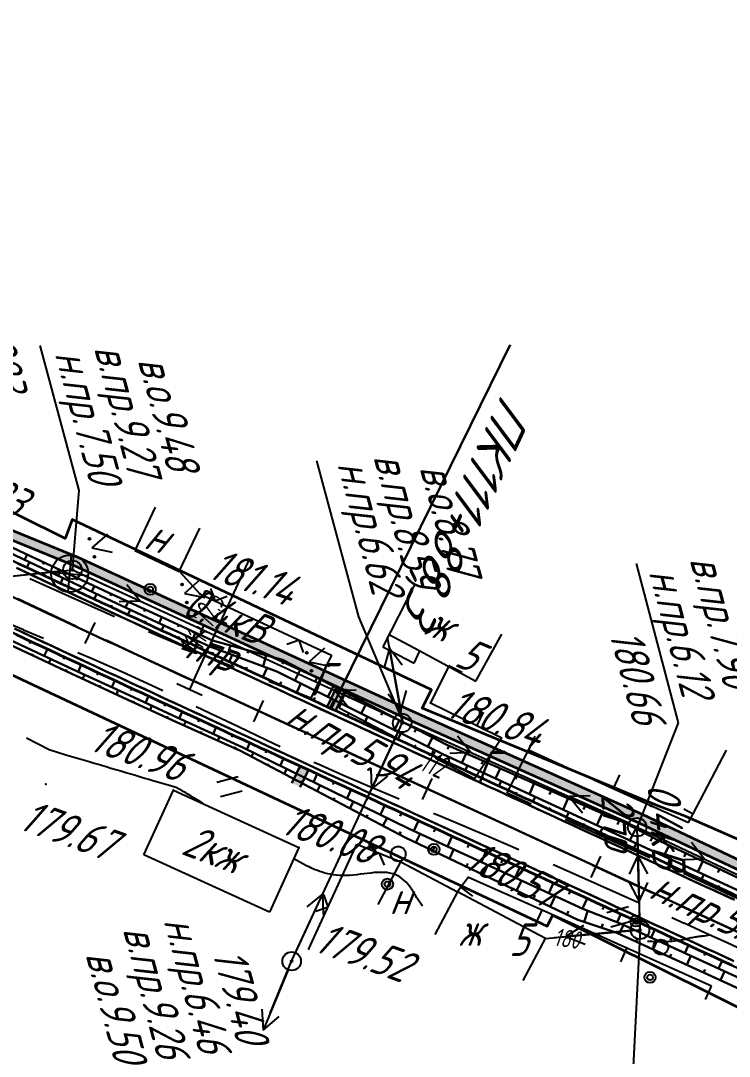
# Model space of a CAD drawing. Header units: millimetres. Extents: x -698 to 8131, y -704 to 4503.
# Drawn here: x 6936.8 to 7013.1, y 743.3 to 854.8 of the extents above; entities that cross this region are included whole.
import ezdxf

# ---------------------------------------------------------------- set-up
doc = ezdxf.new("R2010")
doc.units = ezdxf.units.MM
doc.linetypes.add('CONTI', pattern=[0])
doc.linetypes.add('DASHED', pattern=[0.75, 0.5, -0.25])
for name, color, linetype, lineweight in [('10', 1, 'Continuous', 35), ('КОПИЯ_ОСЬ_13_ОТКОСЫ', 7, 'Continuous', 30), ('КОПИЯ_ОСЬ_ГРАНИЦЫ_ПОЛОС', 7, 'Continuous', 30), ('ОСЬ_ВЕРХ_ПОКРЫТИЯ_ГРАНИЦЫ_ПОЛОС', 7, 'Continuous', 30), ('ОСЬ_ВЕРХ_ПОКРЫТИЯ_ОСЬ', 1, 'Continuous', 30), ('Ось_примыкания', 1, 'Continuous', 35), ('Привязка', 250, 'Continuous', 35), ('Тротуар', 40, 'Continuous', 35)]:
    doc.layers.add(name, color=color, linetype=linetype, lineweight=lineweight)
for name, color, linetype in [('GOR_BDEFAULT', 212, 'CONTI'), ('NAD_MDEFAULT', 7, 'CONTI'), ('PI_OTDEFAULT', 172, 'CONTI'), ('PI_TTDEFAULT', 5, 'CONTI'), ('SIT_LDEFAULT', 7, 'CONTI'), ('USLZNDEFAULT', 7, 'CONTI'), ('ZAPSKDEFAULT', 7, 'CONTI'), ('ОСЬ_ВЕРХ_ПОКРЫТИЯ_ПИКЕТЫ', 1, 'Continuous'), ('ОСЬ_ВЕРХ_ПОКРЫТИЯ_РАЗБИВКА_КРИВ', 1, 'Continuous'), ('разметка', 7, 'Continuous')]:
    doc.layers.add(name, color=color, linetype=linetype)
doc.styles.add('eskd', font='isocpeui.ttf', dxfattribs={"width": 1.2})
doc.styles.add('SHRFT', font='isocpeui.ttf', dxfattribs={"width": 3.5})
doc.styles.get("Standard").update_dxf_attribs({"font": 'isocpeui.ttf'})
doc.styles.add('ГОСТ', font='isocpeui.ttf', dxfattribs={"height": 4})

# ---------------------------------------------------------------- blocks, each defined once
blk = doc.blocks.new('BL_2011')
at = {"color": 0}
for p, q in [((0, 0), (0, 2.4)), ((1.6, 0), (1.6, 2.4))]:
    blk.add_line(p, q, dxfattribs=at)
blk = doc.blocks.new('BL_2014')
at = {"color": 0}
for p, q in [((-1, 2), (0, 0)), ((0, 0), (1, 2))]:
    blk.add_line(p, q, dxfattribs=at)
for centre in [(-1, 0), (1, 0)]:
    blk.add_circle(centre, 0.1, dxfattribs=at)
blk = doc.blocks.new('BL_26')
at = {"color": 0}
for radius in [1, 0.1]:
    blk.add_circle((0, 0), radius, dxfattribs=at)
blk = doc.blocks.new('BL_7')
at = {"color": 0}
for p, q in [((-1.4, 1.4), (1.4, -1.4)), ((-1.4, -1.4), (1.4, 1.4))]:
    blk.add_line(p, q, dxfattribs=at)
blk.add_circle((0, 0), 2, dxfattribs=at)

msp = doc.modelspace()

# ---------------------------------------------------------------- hatches: boundary and pattern name
at = {"layer": 'Тротуар', "lineweight": 30, "ltscale": 7}
for points in [[(7238.51, 660.22), (7240.02, 659.35), (7276.16, 643.43), (7310.97, 627.81), (7338.54, 613.03), (7345.65, 609.36), (7356.2, 603.64), (7363.14, 599.67), (7369.95, 595.47), (7376.65, 591.22), (7377.19, 592.06), (7370.48, 596.32), (7363.65, 600.53), (7356.69, 604.52), (7346.12, 610.24), (7339.01, 613.92), (7311.41, 628.71), (7276.57, 644.35), (7240.47, 660.25), (7227.9, 667.48), (7224.18, 669.18), (7215.68, 672.08), (7206.96, 674.3), (7205.61, 674.91), (7174.21, 690.89), (7164.33, 693.86), (7153.5, 698.79), (7132.15, 709.98), (7096.05, 726.23), (7071.01, 739.23), (7046.76, 749.07), (7003.78, 769.37), (6978.59, 780.66), (6942.98, 797.05), (6924.72, 804.51), (6908.31, 812.24), (6907.78, 811.39), (6924.32, 803.59), (6942.58, 796.13), (6970.84, 783.13), (6971.75, 782.71), (6978.18, 779.75), (7003.36, 768.46), (7046.36, 748.16), (7070.6, 738.32), (7095.61, 725.33), (7131.71, 709.08), (7153.06, 697.89), (7163.98, 692.92), (7173.84, 689.96), (7205.15, 674.02), (7206.63, 673.36), (7215.43, 671.11), (7223.81, 668.25), (7227.44, 666.59), (7233.54, 663.08), (7234.41, 662.58)], [(6970.84, 783.13), (6969.81, 780.93), (6970.71, 780.51), (6971.75, 782.71)], [(6966.88, 774.58), (6966.01, 772.74), (6966.92, 772.31), (6967.79, 774.16)]]:
    msp.add_hatch(color=256, dxfattribs=at).paths.add_polyline_path(points)

# ---------------------------------------------------------------- linework, layer by layer
at = {"linetype": 'Continuous'}
msp.add_lwpolyline([(7003.49, 756.95), (7002.77, 742.2), (7007.12, 725.95)], dxfattribs=at)
at = {"layer": '10'}
for points in [[(6898.31, 876.53), (6884.88, 831.12), (6882.03, 831.03), (6877.37, 811.82), (6993.49, 757.33), (6994.1, 758.53), (7040.02, 735.71)], [(7557.08, 408.21), (7502.4, 474.09), (7438.51, 545.9), (7384.5, 596.29), (7381.69, 589.87), (7359.57, 604.59), (7346, 610.97), (7346.93, 612.49), (7259.5, 653.22), (7163.78, 697.6), (7162.77, 695.04), (7153.58, 698.96), (7154.83, 701.95), (7107.48, 722.73), (7037.23, 756.52), (7008.44, 769.14), (7005.58, 770.2), (6980.05, 780.78), (6981.05, 782.78), (6942.35, 801.08), (6941.6, 799.04), (6896.91, 821.23), (6913.82, 871.71)]]:
    msp.add_lwpolyline(points, dxfattribs=at)
at = {"layer": 'GOR_BDEFAULT', "color": 212, "elevation": 180, "flags": 128}
for points in [[(6956.66, 770.4), (6956.39, 770.57), (6956.09, 770.76), (6955.82, 770.93), (6955.56, 771.08), (6955.33, 771.22), (6955.12, 771.35), (6954.92, 771.47), (6954.75, 771.58), (6954.59, 771.67), (6954.44, 771.76), (6954.32, 771.84), (6954.2, 771.9), (6953.56, 772.25), (6953.42, 772.29), (6953.29, 772.32), (6951.43, 772.87), (6951.05, 772.98), (6950.63, 773.11), (6950.18, 773.24), (6949.7, 773.39), (6949.19, 773.54), (6948.67, 773.69), (6948.14, 773.85), (6947.6, 774.01), (6947.06, 774.17), (6946.54, 774.32), (6946.02, 774.48), (6945.52, 774.62), (6945.05, 774.76), (6944.61, 774.89), (6944.2, 775.01), (6941.68, 775.74), (6940.79, 776.02), (6939.88, 776.32), (6937.46, 777.56)], [(6980.09, 759.49), (6979.53, 760.27), (6979.44, 760.43), (6979.34, 760.61), (6979.23, 760.8), (6979.11, 761.01), (6978.97, 761.22), (6978.83, 761.43), (6978.67, 761.65), (6978.5, 761.86), (6978.31, 762.06), (6978.11, 762.26), (6977.9, 762.45), (6977.66, 762.61), (6977.42, 762.76), (6977.15, 762.89), (6976.87, 762.99), (6976.57, 763.06), (6976.26, 763.11), (6975.93, 763.13), (6975.58, 763.13), (6975.23, 763.12), (6974.87, 763.1), (6974.5, 763.06), (6974.12, 763.02), (6973.75, 762.97), (6973.37, 762.92), (6972.99, 762.87), (6972.61, 762.83), (6972.24, 762.8), (6971.87, 762.78), (6971.51, 762.78), (6971.16, 762.79), (6970.82, 762.82), (6970.5, 762.86), (6970.18, 762.92), (6969.87, 762.98), (6969.57, 763.06), (6969.29, 763.14), (6969.02, 763.23), (6968.76, 763.33), (6968.52, 763.42), (6968.28, 763.52), (6968.07, 763.62), (6967.86, 763.71), (6967.67, 763.8), (6967.5, 763.88), (6966.21, 764.58)], [(7011.02, 756.36), (7010.4, 756.28), (7010.32, 756.27), (7010.24, 756.26), (7010.15, 756.25), (7010.06, 756.24), (7009.96, 756.23), (7009.86, 756.22), (7009.75, 756.2), (7009.64, 756.19), (7009.52, 756.17), (7009.39, 756.15), (7009.26, 756.12), (7009.12, 756.1), (7008.97, 756.07), (7008.82, 756.04), (7008.66, 756), (7008.49, 755.96), (7008.32, 755.92), (7008.13, 755.88), (7007.93, 755.84), (7007.72, 755.8), (7007.49, 755.76), (7007.24, 755.73), (7006.96, 755.7), (7006.67, 755.68), (7006.35, 755.66), (7006, 755.65), (7005.62, 755.65), (7005.21, 755.66), (7004.77, 755.68), (7004.29, 755.71)]]:
    msp.add_lwpolyline(points, dxfattribs=at)
at = {"layer": 'PI_TTDEFAULT', "color": 5}
for p in [(6956.11, 793.1, 181.14), (6980.92, 781.36, 180.84), (6939.53, 772.63, 179.67), (6953.26, 771.96, 179.97), (6966.76, 765.79, 180.08), (6985.01, 762.59, 180.46), (6967.85, 754.89, 179.53), (6965.99, 753.57, 179.4)]:
    msp.add_point(p, dxfattribs=at)
at = {"layer": 'SIT_LDEFAULT', "color": 7}
for p, q in [((6943.11, 804.23), (6938.92, 819.81)), ((6968.68, 807.42), (6973.19, 790.62)), ((6942.39, 795.68), (6943.11, 804.23)), ((6951.31, 802.42), (6949.11, 797.77)), ((6953.89, 795.51), (6956.09, 800.16)), ((6949.11, 797.77), (6953.89, 795.51)), ((6920.4, 793.34), (6942.39, 795.68)), ((6941.4, 795.57), (6934.43, 794.83)), ((6942.39, 795.68), (6977.95, 779.33)), ((7003.07, 796.35), (7007.6, 779.21)), ((6939.55, 793.91), (6937.79, 794.72)), ((6943.3, 795.26), (6949.66, 792.34)), ((6953.95, 795.48), (6956.11, 793.1)), ((6943.39, 792.2), (6939.55, 793.92)), ((6949.66, 792.34), (6948.26, 794.08)), ((6957.25, 793.68), (6957.73, 792.35)), ((6979.21, 794.05), (6975.79, 787.4)), ((6946.86, 790.65), (6943.39, 792.19)), ((6947.42, 792.26), (6949.66, 792.34)), ((6956.11, 793.1), (6970.27, 786.5)), ((6957.73, 792.35), (6959.06, 792.83)), ((6933.15, 790.91), (6937.12, 789.25)), ((6946.92, 790.62), (6946.86, 790.65)), ((6973.19, 790.62), (6977.95, 779.33)), ((6937.12, 789.24), (6939.29, 788.33)), ((6952.68, 788.11), (6950.58, 789.02)), ((6956.03, 786.71), (6952.68, 788.11)), ((6966.8, 788.12), (6965.47, 787.64)), ((6967.28, 786.79), (6966.8, 788.12)), ((6977.95, 779.33), (6976.32, 788.42)), ((6976.42, 788.76), (6979.8, 786.95)), ((6985.81, 783.71), (6988.62, 788.76)), ((6942.98, 786.78), (6944.59, 786.09)), ((6959.49, 785.3), (6956.03, 786.71)), ((6975.79, 787.4), (6979.19, 785.64)), ((6976.54, 787.2), (6975.91, 785.06)), ((6976.5, 787.44), (6977.73, 780.55)), ((6977.77, 780.31), (6976.54, 787.2)), ((6977.88, 785.41), (6976.54, 787.2)), ((6979.19, 785.64), (6979.8, 786.95)), ((6979.8, 786.95), (6985.81, 783.71)), ((6944.59, 786.09), (6947.84, 784.67)), ((6970.27, 786.5), (6968.04, 781.88)), ((6947.84, 784.67), (6950.91, 783.27)), ((6959.8, 785.17), (6959.49, 785.3)), ((6982.9, 785.34), (6980.92, 781.36)), ((6984.33, 784.63), (6982.9, 785.34)), ((6965.47, 782.9), (6963.52, 783.68)), ((6950.91, 783.27), (6952.11, 782.71)), ((6967.34, 782.15), (6965.47, 782.9)), ((6972.92, 782.75), (6970.68, 782.67)), ((6977.04, 779.75), (6970.68, 782.67)), ((6970.68, 782.67), (6972.08, 780.93)), ((6971.09, 780.8), (6971.94, 782.89)), ((6976.39, 782.34), (6977.73, 780.55)), ((6977.73, 780.55), (6978.36, 782.69)), ((6968.04, 781.88), (6967.34, 782.15)), ((6980.92, 781.36), (6985.92, 778.93)), ((6955.72, 780.99), (6957.16, 780.31)), ((6957.16, 780.31), (6960.25, 778.82)), ((6977.96, 777.22), (6971.09, 780.8)), ((6986.61, 780.37), (6985.92, 778.93)), ((6960.25, 778.82), (6963.26, 777.39)), ((6965.99, 753.57), (6977.95, 779.33)), ((6977.95, 779.33), (7003.18, 768)), ((6978.86, 778.92), (6985.25, 776.05)), ((6985.92, 778.93), (6988.62, 777.62)), ((7007.6, 779.21), (7003.18, 768)), ((6977.53, 778.42), (6974.58, 772.07)), ((6985.25, 776.05), (6983.83, 777.78)), ((6992.16, 777.77), (6991.5, 776.31)), ((6963.26, 777.39), (6964.75, 776.69)), ((6988.62, 777.62), (6985.68, 773.21)), ((6983.01, 775.96), (6985.25, 776.05)), ((6989.18, 771.64), (6991.5, 776.31)), ((6991.5, 776.31), (7000.6, 772.17)), ((7009.22, 769.44), (7012.81, 776.29)), ((6968.37, 775), (6968.84, 774.79)), ((6968.84, 774.79), (6971.48, 773.63)), ((6985.68, 773.21), (6981.51, 775.38)), ((6971.48, 773.63), (6974.17, 772.46)), ((6974.52, 774.31), (6974.58, 772.07)), ((6974.58, 772.07), (6976.33, 773.47)), ((7001.27, 773.63), (7000.6, 772.17)), ((6974.17, 772.46), (6976.89, 771.32)), ((7000.6, 772.17), (7008.72, 768.48)), ((6950.09, 765.02), (6953.26, 771.96)), ((6953.26, 771.96), (6966.76, 765.79)), ((6976.89, 771.33), (6977.56, 771.05)), ((6989.82, 771.35), (6989.18, 771.64)), ((6991.53, 770.58), (6989.82, 771.35)), ((6998.12, 771.37), (6995.88, 771.28)), ((7002.27, 768.41), (6995.88, 771.28)), ((6995.88, 771.28), (6997.3, 769.55)), ((6991.79, 770.46), (6991.53, 770.58)), ((7008.21, 769.97), (7009.22, 769.44)), ((6981.26, 769.5), (6982.22, 769.1)), ((6982.22, 769.1), (6984.78, 768.03)), ((6997, 768.1), (6995.43, 768.81)), ((7008.72, 768.48), (7009.22, 769.44)), ((6984.78, 768.03), (6987.2, 767)), ((7000.15, 766.68), (6997, 768.11)), ((7003.49, 756.95), (7003.18, 768)), ((7003.18, 768), (7046.25, 747.6)), ((6987.2, 767), (6989.55, 765.98)), ((7003.19, 765.31), (7000.15, 766.68)), ((7003.21, 767), (7003.4, 760)), ((7004.08, 767.57), (7010.41, 764.58)), ((6966.76, 765.79), (6963.59, 758.85)), ((6967.85, 754.89), (6973.02, 766.18)), ((6973.02, 766.18), (6977.76, 764.28)), ((6989.55, 765.98), (6990.45, 765.59)), ((7010.41, 764.58), (7009.03, 766.34)), ((6963.59, 758.85), (6950.09, 765.02)), ((6975.41, 765.22), (6974.11, 764.66)), ((6975.97, 763.92), (6975.41, 765.22)), ((7003.27, 764.95), (7002.32, 762.92)), ((7004.54, 764.69), (7003.19, 765.31)), ((7003.46, 757.95), (7003.27, 764.95)), ((7004.32, 762.98), (7003.27, 764.95)), ((7008.17, 764.53), (7010.41, 764.58)), ((6975.32, 759.68), (6977.76, 764.28)), ((6977.76, 764.28), (6983.83, 761.05)), ((6994.13, 763.99), (6994.24, 763.94)), ((6994.24, 763.94), (6996.59, 762.9)), ((6985.01, 762.6), (6984.2, 761.55)), ((6992.94, 759.05), (6985.01, 762.59)), ((6996.59, 762.9), (6998.93, 761.87)), ((7010.43, 761.98), (7008.18, 763.02)), ((6983.83, 761.05), (6981.39, 756.45)), ((6984.21, 761.54), (6983.83, 761.05)), ((6993.3, 756.03), (6983.86, 761.04)), ((6985.48, 760.57), (6984.21, 761.54)), ((6998.93, 761.87), (7001.26, 760.82)), ((7002.35, 761.97), (7003.4, 760)), ((7003.4, 760), (7004.35, 762.03)), ((7012.73, 760.91), (7010.43, 761.98)), ((6966.41, 754.48), (6969.36, 760.83)), ((6969.36, 760.83), (6967.61, 759.43)), ((6969.42, 758.59), (6969.36, 760.83)), ((6969.93, 759.44), (6969.44, 760.76)), ((7001.26, 760.82), (7003.26, 759.93)), ((7015.04, 759.83), (7012.73, 760.91)), ((6968.61, 758.94), (6969.93, 759.44)), ((6992.28, 757.59), (6992.94, 759.05)), ((7002.07, 754.98), (6992.94, 759.05)), ((7006.91, 758.28), (7008.23, 757.68)), ((7008.23, 757.69), (7010.55, 756.63)), ((6993.3, 756.03), (7003.49, 756.95)), ((6994.3, 756.12), (7001.27, 756.75)), ((6997.42, 757.41), (6995.52, 756.23)), ((7002.49, 756.86), (6995.52, 756.23)), ((7010.55, 756.63), (7012.87, 755.57)), ((6990.9, 751.51), (6993.3, 756.03)), ((6995.52, 756.23), (6997.6, 755.41)), ((7012.87, 755.57), (7015.18, 754.5)), ((7001.42, 753.51), (7002.07, 754.98)), ((7011.2, 750.9), (7002.07, 754.98)), ((6963.68, 747.97), (6965.99, 753.57)), ((6965.61, 752.65), (6962.94, 746.17)), ((7010.55, 749.44), (7011.2, 750.9)), ((6962.78, 748.4), (6962.94, 746.17)), ((6962.94, 746.17), (6964.63, 747.64))]:
    msp.add_line(p, q, dxfattribs=at)
for centre, radius in [((6950.76, 793.58), 0.6), ((6950.76, 793.58), 0.3), ((6977.46, 765.12), 0.8), ((6981.3, 765.6), 0.6), ((6981.3, 765.6), 0.3), ((6976.3, 761.86), 0.6), ((6976.3, 761.86), 0.3), ((7003.05, 757.89), 0.6), ((7003.05, 757.89), 0.3), ((7005.73, 755.09), 0.8), ((7004.57, 751.83), 0.6), ((7004.57, 751.83), 0.3)]:
    msp.add_circle(centre, radius, dxfattribs=at)
at = {"layer": 'КОПИЯ_ОСЬ_13_ОТКОСЫ'}
for points in [[(6927.98, 801.15), (6937, 796.85), (6946.03, 792.59), (6952.02, 789.8), (6957.17, 787.42), (6964.41, 784.74), (6982.32, 775.82), (7091.3, 725.58)], [(6927.98, 801.15), (6937, 796.85), (6946.03, 792.59), (6952.02, 789.8), (6957.17, 787.42), (6964.41, 784.74), (6982.33, 775.82), (7091.3, 725.58)], [(6928.24, 801.7), (6937.27, 797.44), (6946.31, 793.2), (6952.32, 790.44), (6957.48, 788.09), (6965, 786.01), (6982.78, 776.81), (7000.17, 769.15), (7001.65, 768.55), (7005.58, 766.54), (7019.14, 760.13)], [(6930.27, 799.32), (6942.3, 793.67), (6954.34, 788.07), (7219.05, 666.02)], [(6937.5, 797.33), (6937.23, 796.74)], [(6937.49, 795.92), (6937.76, 796.49)], [(6939.31, 796.48), (6939.22, 796.28)], [(6941.12, 795.63), (6940.84, 795.03)], [(6939.3, 795.07), (6939.39, 795.26)], [(6941.11, 794.22), (6941.37, 794.78)], [(6942.93, 794.78), (6942.84, 794.58)], [(6942.92, 793.37), (6943.01, 793.56)], [(6944.75, 793.93), (6944.46, 793.32)], [(6927.28, 792.99), (6939.33, 787.33), (6951.41, 781.71), (7216.13, 659.66)], [(6944.73, 792.53), (6944.99, 793.08)], [(6946.56, 793.09), (6946.47, 792.88)], [(6948.38, 792.25), (6948.09, 791.63)], [(6946.55, 791.68), (6946.63, 791.87)], [(6948.36, 790.84), (6948.61, 791.39)], [(6950.19, 791.42), (6950.1, 791.21)], [(6950.17, 790), (6950.26, 790.18)], [(6952.01, 790.58), (6951.72, 789.94)], [(6933.4, 789.2), (6942.47, 784.96), (6948.49, 782.18), (6953.66, 779.81), (6960.66, 776.61), (6978.64, 767.83), (6997.35, 759.21), (7001.45, 757.61), (7015.98, 750.91)], [(6933.4, 789.2), (6942.47, 784.96), (6948.49, 782.18), (6953.66, 779.81), (6960.66, 776.61), (6978.64, 767.83), (6997.35, 759.21), (7001.45, 757.61), (7015.98, 750.91)], [(6951.99, 789.16), (6952.24, 789.7)], [(6953.83, 789.75), (6953.73, 789.54)], [(6955.65, 788.92), (6955.35, 788.26)], [(6933.2, 788.77), (6942.26, 784.51), (6948.29, 781.74), (6953.46, 779.37), (6960.48, 776.21), (6978.2, 766.89), (6995.35, 758.7), (6996.81, 758.04), (7001.01, 756.63), (7014.64, 750.39)], [(6937.9, 788), (6937.78, 787.75)], [(6953.8, 788.32), (6953.89, 788.5)], [(6955.62, 787.48), (6955.87, 788.02)], [(6957.47, 788.09), (6957.37, 787.87)], [(6938.05, 786.49), (6938.12, 786.63)], [(6939.71, 787.15), (6939.36, 786.41)], [(6957.44, 786.64), (6957.52, 786.82)], [(6959.4, 787.56), (6959.16, 786.69)], [(6961.33, 787.02), (6961.25, 786.73)], [(6939.86, 785.64), (6940.07, 786.09)], [(6941.52, 786.3), (6941.41, 786.06)], [(6959.25, 785.8), (6959.59, 786.53)], [(6963.25, 786.49), (6962.92, 785.29)], [(6965.17, 785.92), (6964.98, 785.55)], [(6941.67, 784.79), (6941.74, 784.94)], [(6943.33, 785.46), (6942.99, 784.72)], [(6943.48, 783.95), (6943.69, 784.4)], [(6945.15, 784.61), (6945.03, 784.37)], [(6961.07, 784.97), (6961.18, 785.21)], [(6962.88, 784.13), (6963.35, 785.14)], [(6966.94, 785), (6966.32, 783.79)], [(6946.96, 783.77), (6946.62, 783.05)], [(6964.7, 783.29), (6964.86, 783.63)], [(6966.52, 782.45), (6966.98, 783.46)], [(6968.72, 784.08), (6968.51, 783.68)], [(6945.3, 783.11), (6945.37, 783.26)], [(6947.12, 782.28), (6947.32, 782.72)], [(6948.77, 782.93), (6948.66, 782.69)], [(6970.49, 783.16), (6969.9, 782.01)], [(6972.27, 782.24), (6972.07, 781.86)], [(6948.93, 781.44), (6949, 781.59)], [(6950.59, 782.09), (6950.26, 781.37)], [(6950.75, 780.61), (6950.95, 781.05)], [(6952.4, 781.25), (6952.29, 781.01)], [(6968.33, 781.62), (6968.49, 781.95)], [(6970.15, 780.78), (6970.57, 781.68)], [(6974.05, 781.32), (6973.48, 780.23)], [(6954.22, 780.41), (6953.89, 779.7)], [(6971.97, 779.94), (6972.1, 780.24)], [(6975.82, 780.41), (6975.63, 780.04)], [(6952.57, 779.78), (6952.64, 779.93)], [(6954.39, 778.95), (6954.59, 779.38)], [(6956.04, 779.58), (6955.93, 779.34)], [(6973.78, 779.1), (6974.15, 779.9)], [(6977.6, 779.49), (6977.06, 778.45)], [(6956.22, 778.13), (6956.28, 778.28)], [(6957.85, 778.74), (6957.53, 778.04)], [(6958.04, 777.31), (6958.23, 777.72)], [(6959.67, 777.9), (6959.56, 777.67)], [(6975.6, 778.27), (6975.72, 778.53)], [(6977.41, 777.43), (6977.73, 778.11)], [(6979.38, 778.57), (6979.2, 778.22)], [(6959.87, 776.49), (6959.93, 776.63)], [(6961.49, 777.06), (6961.16, 776.36)], [(6979.23, 776.59), (6979.34, 776.82)], [(6981.15, 777.65), (6980.64, 776.66)], [(6982.93, 776.74), (6982.78, 776.4)], [(6961.65, 775.6), (6961.87, 776.02)], [(6963.3, 776.23), (6963.19, 775.99)], [(6981.05, 775.75), (6981.31, 776.33)], [(6984.76, 775.93), (6984.31, 774.91)], [(6963.42, 774.67), (6963.5, 774.81)], [(6965.12, 775.39), (6964.76, 774.61)], [(6966.93, 774.55), (6966.81, 774.29)], [(6982.86, 774.92), (6982.95, 775.11)], [(6984.68, 774.08), (6984.93, 774.62)], [(6986.59, 775.13), (6986.44, 774.78)], [(6965.19, 773.73), (6965.47, 774.26)], [(6968.75, 773.72), (6968.35, 772.85)], [(6986.5, 773.24), (6986.58, 773.42)], [(6988.42, 774.32), (6987.95, 773.23)], [(6990.25, 773.51), (6990.09, 773.15)], [(6966.96, 772.8), (6967.06, 772.98)], [(6968.73, 771.87), (6969.07, 772.51)], [(6970.57, 772.88), (6970.43, 772.59)], [(6988.31, 772.4), (6988.56, 772.95)], [(6992.08, 772.71), (6991.58, 771.56)], [(6970.5, 770.94), (6970.61, 771.15)], [(6972.38, 772.04), (6971.95, 771.1)], [(6974.2, 771.2), (6974.06, 770.89)], [(6990.13, 771.57), (6990.21, 771.75)], [(6991.94, 770.73), (6992.2, 771.27)], [(6993.91, 771.9), (6993.75, 771.52)], [(6995.75, 771.1), (6995.21, 769.88)], [(6972.27, 770.01), (6972.66, 770.75)], [(6976.02, 770.37), (6975.55, 769.34)], [(6993.76, 769.89), (6993.84, 770.07)], [(6997.58, 770.29), (6997.4, 769.88)], [(6974.04, 769.08), (6974.17, 769.32)], [(6975.81, 768.14), (6976.26, 769)], [(6977.83, 769.53), (6977.68, 769.19)], [(6995.58, 769.06), (6995.83, 769.6)], [(6999.41, 769.48), (6998.84, 768.21)], [(6979.65, 768.69), (6979.15, 767.6)], [(6981.46, 767.85), (6981.3, 767.49)], [(6997.39, 768.22), (6997.48, 768.4)], [(6999.21, 767.38), (6999.46, 767.92)], [(7001.25, 768.71), (7001.08, 768.28)], [(7003.05, 767.84), (7002.4, 766.57)], [(6977.58, 767.21), (6977.73, 767.5)], [(6979.37, 766.33), (6979.83, 767.28)], [(6983.28, 767.02), (6982.78, 765.93)], [(7001.03, 766.54), (7001.11, 766.72)], [(7004.83, 766.93), (7004.61, 766.5)], [(6981.18, 765.47), (6981.33, 765.79)], [(6982.98, 764.61), (6983.46, 765.61)], [(6985.1, 766.18), (6984.93, 765.82)], [(7002.84, 765.71), (7003.09, 766.25)], [(7006.63, 766.05), (7006.07, 764.88)], [(6986.91, 765.34), (6986.41, 764.25)], [(6988.73, 764.5), (6988.56, 764.14)], [(7004.66, 764.87), (7004.74, 765.05)], [(7006.47, 764.03), (7006.73, 764.57)], [(7008.43, 765.19), (7008.25, 764.8)], [(7010.24, 764.34), (7009.7, 763.2)], [(6984.79, 763.74), (6984.95, 764.08)], [(6986.59, 762.88), (6987.1, 763.93)], [(6990.55, 763.67), (6990.04, 762.58)], [(7008.29, 763.19), (7008.37, 763.38)], [(7012.05, 763.48), (7011.87, 763.1)], [(6988.4, 762.02), (6988.57, 762.37)], [(6990.2, 761.16), (6990.73, 762.26)], [(6992.36, 762.83), (6992.19, 762.47)], [(7010.11, 762.36), (7010.36, 762.9)], [(6994.18, 761.99), (6993.68, 760.9)], [(6995.99, 761.15), (6995.83, 760.79)], [(7011.92, 761.52), (7012.01, 761.7)], [(6992.01, 760.3), (6992.18, 760.67)], [(6993.82, 759.44), (6994.36, 760.58)], [(6997.81, 760.32), (6997.31, 759.23)], [(6995.62, 758.58), (6995.8, 758.97)], [(6997.47, 757.82), (6997.86, 759.01)], [(6999.63, 759.48), (6999.46, 759.12)], [(7001.44, 758.64), (7001.04, 757.77)], [(7003.26, 757.81), (7003.13, 757.51)], [(6999.36, 757.18), (6999.5, 757.58)], [(7001.25, 756.52), (7001.7, 757.49)], [(7005.08, 756.97), (7004.68, 756.12)], [(7003.07, 755.69), (7003.22, 756.01)], [(7004.89, 754.86), (7005.33, 755.82)], [(7006.89, 756.13), (7006.76, 755.85)], [(7006.71, 754.02), (7006.85, 754.34)], [(7008.71, 755.29), (7008.32, 754.44)], [(7010.53, 754.46), (7010.39, 754.17)], [(7008.52, 753.19), (7008.96, 754.14)], [(7012.34, 753.62), (7011.95, 752.77)], [(7010.34, 752.36), (7010.49, 752.67)], [(7012.16, 751.52), (7012.59, 752.47)]]:
    msp.add_lwpolyline(points, dxfattribs=at)
at = {"layer": 'КОПИЯ_ОСЬ_ГРАНИЦЫ_ПОЛОС'}
for points in [[(7013.38, 760.29), (7012.48, 760.71), (7011.57, 761.13), (7010.66, 761.55), (7009.76, 761.97), (7008.85, 762.38), (7007.94, 762.8), (7007.04, 763.22), (7006.13, 763.64), (7005.22, 764.06), (7004.32, 764.47), (7003.41, 764.89), (7002.5, 765.31), (7001.6, 765.73), (7000.69, 766.15), (6999.78, 766.56), (6998.88, 766.98), (6997.97, 767.4), (6997.06, 767.82), (6996.16, 768.24), (6995.25, 768.65), (6994.34, 769.07), (6993.44, 769.49), (6992.53, 769.91), (6991.62, 770.33), (6990.72, 770.74), (6989.81, 771.16), (6988.91, 771.58), (6988, 772), (6987.09, 772.42), (6986.19, 772.83), (6985.28, 773.25), (6984.37, 773.67), (6983.47, 774.09), (6982.56, 774.51), (6981.65, 774.92), (6980.75, 775.34), (6979.84, 775.76), (6978.93, 776.18), (6978.03, 776.6), (6977.12, 777.01), (6976.21, 777.43), (6975.31, 777.85), (6974.4, 778.27), (6973.49, 778.69), (6972.59, 779.1), (6971.68, 779.52), (6970.77, 779.94), (6969.87, 780.36), (6968.96, 780.78), (6968.05, 781.19), (6967.15, 781.61), (6966.24, 782.03), (6965.33, 782.45), (6964.43, 782.87), (6963.52, 783.28), (6962.61, 783.7), (6961.71, 784.12), (6960.8, 784.54), (6959.89, 784.96), (6958.99, 785.37), (6958.08, 785.79), (6957.17, 786.21), (6956.27, 786.63), (6955.36, 787.04), (6954.46, 787.46), (6953.55, 787.88), (6952.65, 788.3), (6951.74, 788.72), (6950.84, 789.14), (6949.93, 789.56), (6949.03, 789.98), (6948.12, 790.4), (6947.22, 790.82), (6946.31, 791.24), (6945.41, 791.66), (6944.51, 792.08), (6943.6, 792.5), (6942.7, 792.93), (6941.8, 793.35), (6940.89, 793.77), (6939.99, 794.19), (6939.09, 794.62), (6938.18, 795.04), (6937.28, 795.47), (6936.38, 795.89)], [(6936.56, 795.81), (6937.46, 795.38), (6938.36, 794.96), (6939.27, 794.53), (6940.17, 794.11), (6941.08, 793.69), (6941.98, 793.26), (6942.88, 792.84), (6943.79, 792.42), (6944.69, 791.99), (6945.6, 791.57), (6946.5, 791.15), (6947.41, 790.73), (6948.32, 790.31), (6949.22, 789.89), (6950.13, 789.47), (6951.03, 789.05), (6951.94, 788.63), (6952.84, 788.21), (6953.75, 787.79), (6954.66, 787.37), (6955.56, 786.95), (6956.47, 786.53), (6957.38, 786.12), (6958.29, 785.7), (6959.19, 785.28), (6960.1, 784.86), (6961.01, 784.44), (6961.92, 784.02), (6962.82, 783.6), (6963.73, 783.19), (6964.64, 782.77), (6965.55, 782.35), (6966.45, 781.93), (6967.36, 781.51), (6968.27, 781.09), (6969.18, 780.67), (6970.08, 780.26), (6970.99, 779.84), (6971.9, 779.42), (6972.81, 779), (6973.72, 778.58), (6974.62, 778.16), (6975.53, 777.75), (6976.44, 777.33), (6977.35, 776.91), (6978.25, 776.49), (6979.16, 776.07), (6980.07, 775.65), (6980.98, 775.23), (6981.88, 774.82), (6982.79, 774.4), (6983.7, 773.98), (6984.61, 773.56), (6985.52, 773.14), (6986.42, 772.72), (6987.33, 772.31), (6988.24, 771.89), (6989.15, 771.47), (6990.05, 771.05), (6990.96, 770.63), (6991.87, 770.21), (6992.78, 769.79), (6993.68, 769.38), (6994.59, 768.96), (6995.5, 768.54), (6996.41, 768.12), (6997.31, 767.7), (6998.22, 767.28), (6999.13, 766.87), (7000.04, 766.45), (7000.95, 766.03), (7001.85, 765.61), (7002.76, 765.19), (7003.67, 764.77), (7004.58, 764.35), (7005.48, 763.94), (7006.39, 763.52), (7007.3, 763.1), (7008.21, 762.68), (7009.11, 762.26), (7010.02, 761.84), (7010.93, 761.42), (7011.84, 761.01), (7012.75, 760.59), (7013.65, 760.17)], [(6936.14, 789.37), (6937.04, 788.95), (6937.95, 788.52), (6938.85, 788.1), (6939.76, 787.68), (6940.67, 787.25), (6941.57, 786.83), (6942.48, 786.41), (6943.39, 785.98), (6944.29, 785.56), (6945.2, 785.14), (6946.11, 784.72), (6947.01, 784.3), (6947.92, 783.88), (6948.83, 783.46), (6949.74, 783.03), (6950.65, 782.61), (6951.55, 782.19), (6952.46, 781.78), (6953.37, 781.36), (6954.28, 780.94), (6955.19, 780.52), (6956.09, 780.1), (6957, 779.68), (6957.91, 779.26), (6958.82, 778.84), (6959.72, 778.43), (6960.63, 778.01), (6961.54, 777.59), (6962.45, 777.17), (6963.35, 776.75), (6964.26, 776.33), (6965.17, 775.92), (6966.08, 775.5), (6966.98, 775.08), (6967.89, 774.66), (6968.8, 774.24), (6969.71, 773.82), (6970.61, 773.41), (6971.52, 772.99), (6972.43, 772.57), (6973.34, 772.15), (6974.24, 771.73), (6975.15, 771.31), (6976.06, 770.89), (6976.97, 770.48), (6977.88, 770.06), (6978.78, 769.64), (6979.69, 769.22), (6980.6, 768.8), (6981.51, 768.38), (6982.41, 767.97), (6983.32, 767.55), (6984.23, 767.13), (6985.14, 766.71), (6986.04, 766.29), (6986.95, 765.87), (6987.86, 765.45), (6988.77, 765.04), (6989.67, 764.62), (6990.58, 764.2), (6991.49, 763.78), (6992.4, 763.36), (6993.3, 762.94), (6994.21, 762.53), (6995.12, 762.11), (6996.03, 761.69), (6996.93, 761.27), (6997.84, 760.85), (6998.75, 760.43), (6999.66, 760.02), (7000.56, 759.6), (7001.47, 759.18), (7002.38, 758.76), (7003.29, 758.34), (7004.19, 757.92), (7005.1, 757.5), (7006.01, 757.09), (7006.92, 756.67), (7007.83, 756.25), (7008.73, 755.83), (7009.64, 755.41), (7010.55, 754.99), (7011.46, 754.58), (7012.36, 754.16), (7013.27, 753.74)]]:
    msp.add_lwpolyline(points, dxfattribs=at)
at = {"layer": 'ОСЬ_ВЕРХ_ПОКРЫТИЯ_ГРАНИЦЫ_ПОЛОС'}
for points in [[(6936.59, 796.34), (6937.49, 795.92), (6938.4, 795.49), (6939.3, 795.07), (6940.2, 794.65), (6941.1, 794.22), (6942.01, 793.8), (6942.91, 793.38), (6943.81, 792.96), (6944.72, 792.54), (6945.62, 792.11), (6946.53, 791.69), (6947.43, 791.27), (6948.33, 790.85), (6949.24, 790.43), (6950.14, 790.01), (6951.05, 789.59), (6951.95, 789.17), (6952.86, 788.75), (6953.76, 788.34), (6954.67, 787.92), (6955.57, 787.5), (6956.48, 787.08), (6957.38, 786.66), (6958.29, 786.25), (6959.2, 785.83), (6960.1, 785.41), (6961.01, 784.99), (6961.92, 784.57), (6962.82, 784.16), (6963.73, 783.74), (6964.64, 783.32), (6965.54, 782.9), (6966.45, 782.48), (6967.36, 782.07), (6968.26, 781.65), (6969.17, 781.23), (6970.08, 780.81), (6970.98, 780.39), (6971.89, 779.98), (6972.8, 779.56), (6973.7, 779.14), (6974.61, 778.72), (6975.52, 778.3), (6976.42, 777.89), (6977.33, 777.47), (6978.24, 777.05), (6979.14, 776.63), (6980.05, 776.21), (6980.95, 775.8), (6981.86, 775.38), (6982.77, 774.96), (6983.67, 774.54), (6984.58, 774.12), (6985.49, 773.71), (6986.39, 773.29), (6987.3, 772.87), (6988.21, 772.45), (6989.11, 772.03), (6990.02, 771.62), (6990.93, 771.2), (6991.83, 770.78), (6992.74, 770.36), (6993.65, 769.94), (6994.55, 769.53), (6995.46, 769.11), (6996.37, 768.69), (6997.27, 768.27), (6998.18, 767.85), (6999.09, 767.44), (6999.99, 767.02), (7000.9, 766.6), (7001.81, 766.18), (7002.71, 765.76), (7003.62, 765.35), (7004.53, 764.93), (7005.43, 764.51), (7006.34, 764.09), (7007.25, 763.67), (7008.15, 763.26), (7009.06, 762.84), (7009.97, 762.42), (7010.87, 762), (7011.78, 761.58), (7012.69, 761.17), (7013.59, 760.75)], [(7013.59, 753.59), (7012.68, 754.01), (7011.78, 754.43), (7010.87, 754.84), (7009.96, 755.26), (7009.06, 755.68), (7008.15, 756.1), (7007.25, 756.52), (7006.34, 756.93), (7005.43, 757.35), (7004.53, 757.77), (7003.62, 758.19), (7002.71, 758.61), (7001.81, 759.02), (7000.9, 759.44), (6999.99, 759.86), (6999.09, 760.28), (6998.18, 760.7), (6997.27, 761.11), (6996.37, 761.53), (6995.46, 761.95), (6994.55, 762.37), (6993.65, 762.79), (6992.74, 763.2), (6991.83, 763.62), (6990.93, 764.04), (6990.02, 764.46), (6989.11, 764.88), (6988.21, 765.29), (6987.3, 765.71), (6986.39, 766.13), (6985.49, 766.55), (6984.58, 766.97), (6983.67, 767.38), (6982.77, 767.8), (6981.86, 768.22), (6980.95, 768.64), (6980.05, 769.06), (6979.14, 769.47), (6978.23, 769.89), (6977.33, 770.31), (6976.42, 770.73), (6975.51, 771.15), (6974.61, 771.56), (6973.7, 771.98), (6972.79, 772.4), (6971.89, 772.82), (6970.98, 773.24), (6970.07, 773.65), (6969.17, 774.07), (6968.26, 774.49), (6967.35, 774.91), (6966.45, 775.33), (6965.54, 775.74), (6964.63, 776.16), (6963.73, 776.58), (6962.82, 777), (6961.91, 777.42), (6961.01, 777.83), (6960.1, 778.25), (6959.19, 778.67), (6958.29, 779.09), (6957.38, 779.51), (6956.47, 779.92), (6955.57, 780.34), (6954.66, 780.76), (6953.75, 781.18), (6952.85, 781.6), (6951.94, 782.02), (6951.03, 782.44), (6950.13, 782.86), (6949.22, 783.28), (6948.31, 783.7), (6947.41, 784.12), (6946.5, 784.54), (6945.59, 784.96), (6944.69, 785.38), (6943.78, 785.8), (6942.88, 786.22), (6941.97, 786.65), (6941.06, 787.07), (6940.16, 787.49), (6939.25, 787.91), (6938.35, 788.34), (6937.44, 788.76), (6936.54, 789.19)], [(6936.33, 788.73), (6937.23, 788.31), (6938.14, 787.88), (6939.04, 787.46), (6939.95, 787.04), (6940.85, 786.61), (6941.76, 786.19), (6942.66, 785.77), (6943.57, 785.35), (6944.48, 784.93), (6945.38, 784.5), (6946.29, 784.08), (6947.2, 783.66), (6948.1, 783.24), (6949.01, 782.82), (6949.92, 782.4), (6950.82, 781.98), (6951.73, 781.56), (6952.64, 781.14), (6953.55, 780.72), (6954.45, 780.31), (6955.36, 779.89), (6956.27, 779.47), (6957.17, 779.05), (6958.08, 778.63), (6958.99, 778.22), (6959.89, 777.8), (6960.8, 777.38), (6961.71, 776.96), (6962.61, 776.54), (6963.52, 776.13), (6964.42, 775.71), (6965.33, 775.29), (6966.24, 774.87), (6967.14, 774.45), (6968.05, 774.04), (6968.96, 773.62), (6969.86, 773.2), (6970.77, 772.78), (6971.68, 772.36), (6972.58, 771.95), (6973.49, 771.53), (6974.4, 771.11), (6975.3, 770.69), (6976.21, 770.27), (6977.12, 769.86), (6978.02, 769.44), (6978.93, 769.02), (6979.84, 768.6), (6980.74, 768.18), (6981.65, 767.77), (6982.56, 767.35), (6983.46, 766.93), (6984.37, 766.51), (6985.28, 766.09), (6986.18, 765.68), (6987.09, 765.26), (6988, 764.84), (6988.9, 764.42), (6989.81, 764), (6990.72, 763.59), (6991.62, 763.17), (6992.53, 762.75), (6993.44, 762.33), (6994.34, 761.91), (6995.25, 761.5), (6996.16, 761.08), (6997.06, 760.66), (6997.97, 760.24), (6998.88, 759.82), (6999.78, 759.41), (7000.69, 758.99), (7001.6, 758.57), (7002.5, 758.15), (7003.41, 757.73), (7004.32, 757.32), (7005.22, 756.9), (7006.13, 756.48), (7007.04, 756.06), (7007.94, 755.64), (7008.85, 755.23), (7009.76, 754.81), (7010.66, 754.39), (7011.57, 753.97), (7012.48, 753.55), (7013.38, 753.14)]]:
    msp.add_lwpolyline(points, dxfattribs=at)
at = {"layer": 'ОСЬ_ВЕРХ_ПОКРЫТИЯ_ОСЬ'}
msp.add_lwpolyline([(6925.98, 797.48, 0.002707), (6955.41, 783.72), (6955.41, 783.72), (7214.36, 664.33)], format="xyb", dxfattribs=at)
at = {"layer": 'ОСЬ_ВЕРХ_ПОКРЫТИЯ_ПИКЕТЫ'}
for p, q in [((6943.77, 787.74), (6944.82, 790)), ((6961.92, 779.34), (6962.97, 781.61)), ((6980.09, 770.97), (6981.13, 773.24)), ((6980.09, 770.97), (6981.13, 773.24)), ((6998.25, 762.59), (6999.29, 764.86))]:
    msp.add_line(p, q, dxfattribs=at)
at = {"layer": 'ОСЬ_ВЕРХ_ПОКРЫТИЯ_РАЗБИВКА_КРИВ'}
for p, q in [((6955.41, 783.72), (6961.48, 796.89)), ((6953.63, 783.44), (6956.35, 782.18)), ((6955.41, 783.72), (6954.99, 782.81))]:
    msp.add_line(p, q, dxfattribs=at)
at = {"layer": 'Ось_примыкания', "linetype": 'Continuous'}
for points in [[(7013.59, 760.75), (7012.69, 761.17), (7011.78, 761.58), (7010.87, 762), (7009.97, 762.42), (7009.06, 762.84), (7008.15, 763.26), (7007.25, 763.67), (7006.34, 764.09), (7005.43, 764.51), (7004.53, 764.93), (7003.62, 765.35), (7002.71, 765.76), (7001.81, 766.18), (7000.9, 766.6), (6999.99, 767.02), (6999.09, 767.44), (6998.18, 767.85), (6997.27, 768.27), (6996.37, 768.69), (6995.46, 769.11), (6994.55, 769.53), (6993.65, 769.94), (6992.74, 770.36), (6991.83, 770.78), (6990.93, 771.2), (6990.02, 771.62), (6989.11, 772.03), (6988.21, 772.45), (6987.3, 772.87), (6986.39, 773.29), (6985.49, 773.71), (6984.58, 774.12), (6983.67, 774.54), (6982.77, 774.96), (6981.86, 775.38), (6980.95, 775.8), (6980.05, 776.21), (6979.14, 776.63), (6978.24, 777.05), (6977.33, 777.47), (6976.42, 777.89), (6975.52, 778.3), (6974.61, 778.72), (6973.7, 779.14), (6972.8, 779.56), (6971.89, 779.98), (6970.98, 780.39), (6970.08, 780.81), (6969.17, 781.23), (6968.26, 781.65), (6967.36, 782.07), (6966.45, 782.48), (6965.54, 782.9), (6964.64, 783.32), (6963.73, 783.74), (6962.82, 784.16), (6961.92, 784.57), (6961.01, 784.99), (6960.1, 785.41), (6959.2, 785.83), (6958.29, 786.25), (6957.38, 786.66), (6956.48, 787.08), (6955.57, 787.5), (6954.67, 787.92), (6953.76, 788.34), (6952.86, 788.75), (6951.95, 789.17), (6951.05, 789.59), (6950.14, 790.01), (6949.24, 790.43), (6948.33, 790.85), (6947.43, 791.27), (6946.52, 791.69), (6945.62, 792.11), (6944.72, 792.54), (6943.81, 792.96), (6942.91, 793.38), (6942.01, 793.8), (6941.1, 794.22), (6940.2, 794.65), (6939.3, 795.07), (6938.39, 795.49), (6937.49, 795.92), (6936.59, 796.34)], [(6936.33, 788.73), (6937.23, 788.31), (6938.14, 787.88), (6939.04, 787.46), (6939.95, 787.04), (6940.85, 786.61), (6941.76, 786.19), (6942.66, 785.77), (6943.57, 785.35), (6944.48, 784.93), (6945.38, 784.5), (6946.29, 784.08), (6947.2, 783.66), (6948.1, 783.24), (6949.01, 782.82), (6949.92, 782.4), (6950.82, 781.98), (6951.73, 781.56), (6952.64, 781.14), (6953.55, 780.72), (6954.45, 780.31), (6955.36, 779.89), (6956.27, 779.47), (6957.17, 779.05), (6958.08, 778.63), (6958.99, 778.22), (6959.89, 777.8), (6960.8, 777.38), (6961.71, 776.96), (6962.61, 776.54), (6963.52, 776.13), (6964.42, 775.71), (6965.33, 775.29), (6966.24, 774.87), (6967.14, 774.45), (6968.05, 774.04), (6968.96, 773.62), (6969.86, 773.2), (6970.77, 772.78), (6971.68, 772.36), (6972.58, 771.95), (6973.49, 771.53), (6974.4, 771.11), (6975.3, 770.69), (6976.21, 770.27), (6977.12, 769.86), (6978.02, 769.44), (6978.93, 769.02), (6979.84, 768.6), (6980.74, 768.18), (6981.65, 767.77), (6982.56, 767.35), (6983.46, 766.93), (6984.37, 766.51), (6985.28, 766.09), (6986.18, 765.68), (6987.09, 765.26), (6988, 764.84), (6988.9, 764.42), (6989.81, 764), (6990.72, 763.59), (6991.62, 763.17), (6992.53, 762.75), (6993.44, 762.33), (6994.34, 761.91), (6995.25, 761.5), (6996.16, 761.08), (6997.06, 760.66), (6997.97, 760.24), (6998.88, 759.82), (6999.78, 759.41), (7000.69, 758.99), (7001.6, 758.57), (7002.5, 758.15), (7003.41, 757.73), (7004.32, 757.32), (7005.22, 756.9), (7006.13, 756.48), (7007.04, 756.06), (7007.94, 755.64), (7008.85, 755.23), (7009.76, 754.81), (7010.66, 754.39), (7011.57, 753.97), (7012.48, 753.55), (7013.38, 753.14)], [(7013.38, 753.14), (7012.48, 753.55), (7011.57, 753.97), (7010.66, 754.39), (7009.76, 754.81), (7008.85, 755.23), (7007.94, 755.64), (7007.04, 756.06), (7006.13, 756.48), (7005.22, 756.9), (7004.32, 757.32), (7003.41, 757.73), (7002.5, 758.15), (7001.6, 758.57), (7000.69, 758.99), (6999.78, 759.41), (6998.88, 759.82), (6997.97, 760.24), (6997.06, 760.66), (6996.16, 761.08), (6995.25, 761.5), (6994.34, 761.91), (6993.44, 762.33), (6992.53, 762.75), (6991.62, 763.17), (6990.72, 763.59), (6989.81, 764), (6988.9, 764.42), (6988, 764.84), (6987.09, 765.26), (6986.18, 765.68), (6985.28, 766.09), (6984.37, 766.51), (6983.46, 766.93), (6982.56, 767.35), (6981.65, 767.77), (6980.74, 768.18), (6979.84, 768.6), (6978.93, 769.02), (6978.02, 769.44), (6977.12, 769.86), (6976.21, 770.27), (6975.3, 770.69), (6974.4, 771.11), (6973.49, 771.53), (6972.58, 771.95), (6971.68, 772.36), (6970.77, 772.78), (6969.86, 773.2), (6968.96, 773.62), (6968.05, 774.04), (6967.14, 774.45), (6966.24, 774.87), (6965.33, 775.29), (6964.42, 775.71), (6963.52, 776.13), (6962.61, 776.54), (6961.71, 776.96), (6960.8, 777.38), (6959.89, 777.8), (6958.99, 778.22), (6958.08, 778.63), (6957.17, 779.05), (6956.27, 779.47), (6955.36, 779.89), (6954.45, 780.31), (6953.55, 780.72), (6952.64, 781.14), (6951.73, 781.56), (6950.82, 781.98), (6949.92, 782.4), (6949.01, 782.82), (6948.1, 783.24), (6947.2, 783.66), (6946.29, 784.08), (6945.38, 784.5), (6944.48, 784.93), (6943.57, 785.35), (6942.66, 785.77), (6941.76, 786.19), (6940.85, 786.61), (6939.95, 787.04), (6939.04, 787.46), (6938.14, 787.88), (6937.23, 788.31), (6936.33, 788.73)]]:
    msp.add_lwpolyline(points, dxfattribs=at)
at = {"layer": 'Привязка', "lineweight": 30, "ltscale": 7}
msp.add_lwpolyline([(6970.25, 780.73), (6989.5, 819.9)], dxfattribs=at)
at = {"layer": 'разметка', "linetype": 'DASHED', "lineweight": 30, "ltscale": 14}
for points in [[(6908.01, 806), (6948.89, 786.74)], [(6988.85, 768.3), (7034.25, 747.37)]]:
    msp.add_lwpolyline(points, dxfattribs=at)
at = {"layer": 'разметка', "lineweight": 30, "ltscale": 7}
for points in [[(6967.05, 778.35), (6948.89, 786.74)], [(6970.68, 776.68), (6988.85, 768.3)]]:
    msp.add_lwpolyline(points, dxfattribs=at)
at = {"layer": 'Тротуар', "linetype": 'Continuous'}
for points in [[(6908.31, 812.24), (6908.31, 812.24), (6924.72, 804.51), (6942.98, 797.05), (6978.59, 780.66), (7003.78, 769.37), (7046.76, 749.07)], [(6907.78, 811.39), (6907.78, 811.39), (6924.31, 803.59), (6942.58, 796.13), (6978.18, 779.75), (7003.36, 768.46), (7046.36, 748.16), (7070.6, 738.32), (7095.61, 725.33), (7131.71, 709.08), (7153.06, 697.89), (7163.98, 692.92), (7173.84, 689.96), (7205.15, 674.02)]]:
    msp.add_lwpolyline(points, dxfattribs=at)
at = {"layer": 'Тротуар', "lineweight": 30, "ltscale": 7}
for points in [[(6970.84, 783.13), (6969.81, 780.93)], [(6970.85, 783.15), (6970.48, 782.38)], [(6971.75, 782.71), (6971.39, 781.96)], [(6971.39, 781.96), (6970.72, 780.51)], [(6966.89, 774.59), (6966.01, 772.74)], [(6967.79, 774.16), (6966.92, 772.31)]]:
    msp.add_lwpolyline(points, dxfattribs=at)

# ---------------------------------------------------------------- block references
at = {"layer": 'USLZNDEFAULT', "color": 7}
for name, p, rotation in [('BL_2014', (6944.49, 798.04), 285), ('BL_7', (6942.1, 795.26, 70.66), 40), ('BL_26', (6942.39, 795.68), 322.0000000000001), ('BL_2014', (6954.45, 793.14), 285), ('BL_2014', (6967.87, 785.78), 285), ('BL_26', (6977.89, 779.2), 322.0000000000001), ('BL_26', (7003.18, 768), 322.0000000000001), ('BL_26', (7003.49, 756.95), 322.0000000000001), ('BL_26', (6965.99, 753.57), 322.0000000000001)]:
    msp.add_blockref(name, p, dxfattribs=dict(at, rotation=rotation))
at = {"layer": 'ZAPSKDEFAULT', "color": 7, "rotation": 285}
for p in [(6957.93, 772.83), (6999.93, 758.83)]:
    msp.add_blockref('BL_2011', p, dxfattribs=at)

# ---------------------------------------------------------------- texts
at = {"layer": 'GOR_BDEFAULT', "color": 212, "style": 'SHRFT', "width": 0.75}
msp.add_text('180', height=1.914, rotation=351.5734, dxfattribs=at).set_placement((6994.14, 755.27, 180))
at = {"layer": 'NAD_MDEFAULT', "color": 7, "style": 'eskd', "oblique": 10, "width": 0.8}
for s, rotation, p in [(' 181.993', 285, (6930.52, 827.88, 181.5)), ('в.пр.9.27', 285, (6944.69, 819.55)), ('н.пр.7.50', 285, (6940.47, 818.94)), ('в.о.9.48', 285, (6949.4, 818.24)), ('н.пр.6.62', 285, (6970.88, 807.06)), ('в.пр.8.59', 285, (6974.76, 807.85)), ('в.о.8.77', 285, (6979.74, 806.68)), ('н', 341.791, (6949.95, 798.06)), ('в.пр.7.90', 285, (7008.81, 796.81)), ('н.пр.6.12', 285, (7004.4, 795.45)), ('0.4кВ', 338, (6953.95, 790.91)), ('ж', 337.0927, (6980.14, 788.81)), ('4пр', 341, (6953.36, 786.63)), ('5', 337.0927, (6983.38, 785.4)), ('180.66', 285, (7000.14, 788.85)), ('н.пр.5.94', 330.2836, (6965.12, 779.22)), ('0.4кВ', 274, (7004.27, 772.69)), ('2пр', 274, (6999.28, 771.64)), ('2кж', 339.1651, (6953.95, 765.16)), ('н.пр.5.79', 334.4424, (7004.29, 760.49)), ('н.пр.6.46', 285, (6952.18, 757.94)), ('в.пр.9.26', 285, (6947.8, 757)), ('в.о.9.50', 285, (6943.78, 754.31))]:
    msp.add_text(s, height=3.5, rotation=rotation, dxfattribs=at).set_placement(p)
for s, p in [('Г', (6967.99, 782.15)), ('Г', (6985.74, 772.71)), ('н', (6976.49, 758.63)), ('ж', (6983.97, 755.21)), ('5', (6989.38, 754.14))]:
    msp.add_text(s, height=3.5, dxfattribs=at).set_placement(p)
at = {"layer": 'PI_OTDEFAULT', "color": 172, "style": 'eskd', "oblique": 10, "width": 0.8}
for s, rotation, p in [('181.23', 335.2468, (6927.47, 805.21)), ('181.14', 340, (6956.8, 794.88)), ('180.84', 340, (6982.39, 779.97)), ('180.96', 340, (6944.03, 776.35)), ('179.67', 340, (6936.44, 767.85)), ('180.08', 340, (6964.63, 767.4)), ('180.57', 333.7297, (6984.33, 763.69)), ('179.52', 340, (6968.24, 754.71)), ('179.40', 285, (6957.44, 754.51))]:
    msp.add_text(s, height=3.5, rotation=rotation, dxfattribs=at).set_placement(p)
at = {"layer": 'ОСЬ_ВЕРХ_ПОКРЫТИЯ_ПИКЕТЫ', "width": 0.6}
msp.add_text('112', height=2.5, rotation=335.248, dxfattribs=at).set_placement((6979.65, 774.2))
at = {"layer": 'ОСЬ_ВЕРХ_ПОКРЫТИЯ_РАЗБИВКА_КРИВ', "width": 0.6}
msp.add_text('111+72.3', height=2.5, rotation=65.248, dxfattribs=at).set_placement((6956, 786.2))
at = {"layer": 'Привязка', "lineweight": 30, "ltscale": 7, "style": 'ГОСТ', "oblique": 15}
msp.add_text('ПК111+88,3', height=4, rotation=244.9579, dxfattribs=at).set_placement((6988.64, 814.78, 126.57))

doc.saveas('drawing.dxf')
